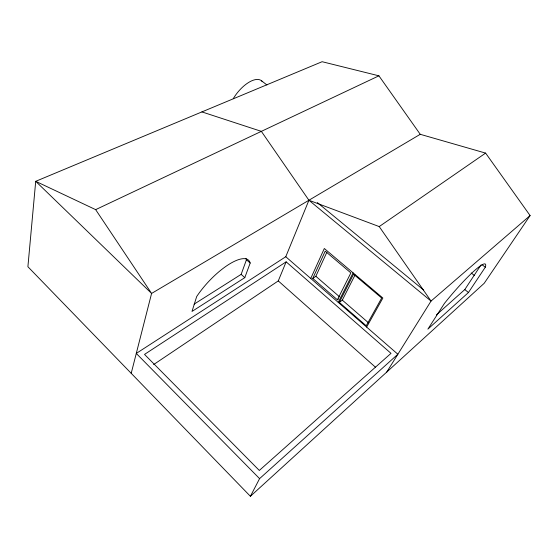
<?xml version="1.0" encoding="UTF-8"?>
<svg xmlns="http://www.w3.org/2000/svg" width="558" height="558" viewBox="0 0 558 558"><rect width="100%" height="100%" fill="white"/><g stroke="black" fill="none" stroke-linecap="round" stroke-linejoin="round"><path stroke-width="0.84" d="M131.207 373.323L151.588 293.438L420.244 134.304L485.613 153.101L530.1 215.569L484.205 283.283L250.396 496.292L27.9 266.731L35.712 181.322L322.106 61.708L378.917 75.825L420.244 134.304M194.121 304.145L241.161 274.355L246.455 259.742A43.245 14.968 -47.1 0 0 245.932 258.375M250.172 263.055A43.343 14.752 -47.2 0 0 228.926 264.373A43.343 14.752 -47.2 0 0 196.674 296.57L191.994 311.441L244.795 277.647L250.172 263.055L246.455 259.742M250.396 496.292L259.582 478.638L136.285 353.423L285.773 256.729L308.916 200.252L261.36 131.36L201.905 111.907M153.638 364.562L278.275 280.911L286.142 261.841L391.005 353.353L259.317 470.45L144.522 354.407L286.142 261.841M310.75 278.456L324.31 248.505L382.865 298.028L366.641 327.072M312.78 278.428L325.195 251.163L350.863 272.897L337.395 299.813L312.78 278.428L315.849 276.28L326.897 252.167M338.253 302.373L353.102 272.855M339.313 302.394L353.542 274.201L381.679 298.021L366.215 325.781L339.313 302.394L342.319 300.12L355.055 275.003M386.736 372.081L431.041 301.069L530.1 215.569M436.356 314.949L464.8 289.567L480.996 264.959M485.286 267.226A48.1 6.264 -50.1 0 0 444.468 303.357L427.888 329.122L468.455 292.511L485.286 267.226L482.105 264.736M259.582 478.638L397.868 354.239L285.773 256.729M337.395 299.813L338.601 298.907M379.217 226.583L431.041 301.069L308.916 200.252L379.217 226.583L485.613 153.101M95.648 209.641L151.588 293.438L35.712 181.322L95.648 209.641L378.917 75.825M261.493 80.757L266.891 84.956M471.196 272.967L474.6 275.666M464.8 289.567L468.455 292.511M317.307 202.561L423.571 290.007M315.849 276.28L339.759 296.989M342.319 300.12L368.503 322.803M278.275 280.911L375.485 367.227M241.161 274.355L244.795 277.647M233.237 98.703A25.04 11.572 -52.2 0 1 262.399 81.719"/></g></svg>
